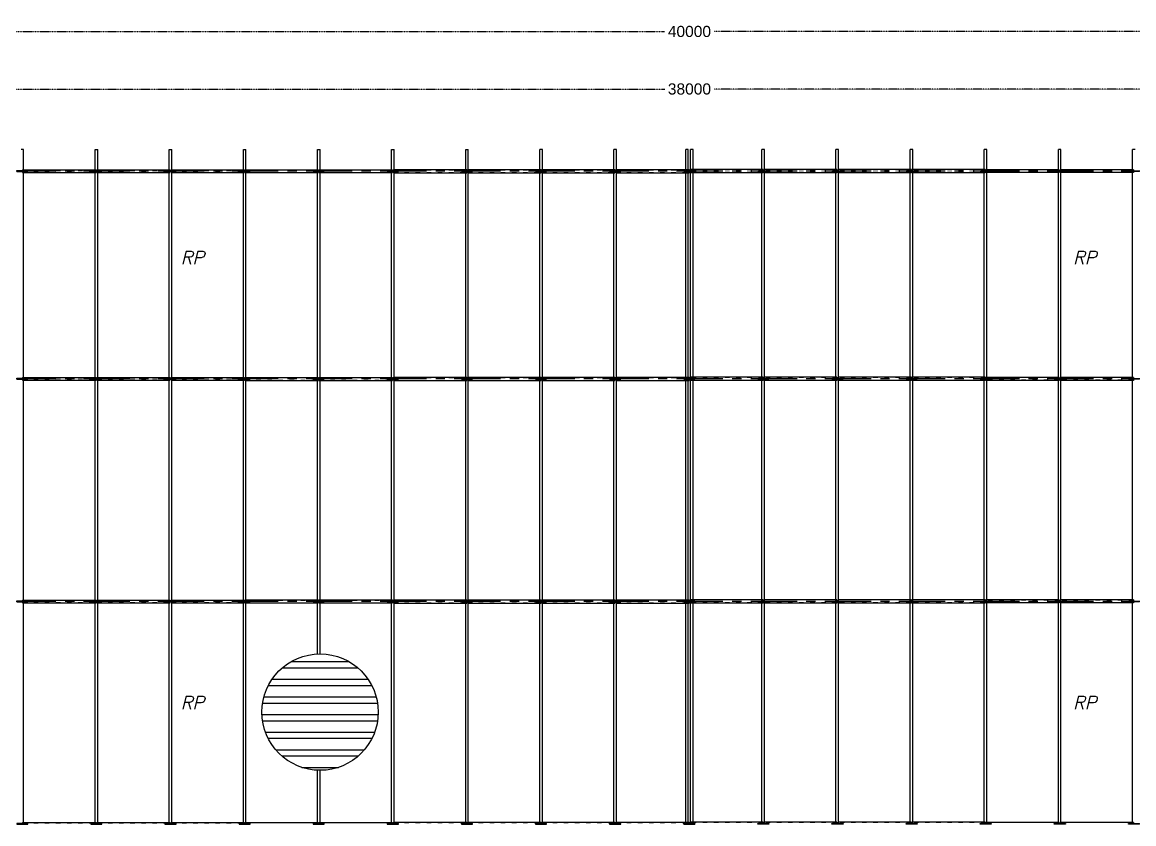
# Model space of a CAD drawing. Header units: inches. Extents: x -15 to 1885144, y -42615 to 866270.
# Drawn here: x 1662029 to 1692024, y 376420 to 398030 of the extents above; entities that cross this region are included whole.
import ezdxf

# ---------------------------------------------------------------- set-up
doc = ezdxf.new("R2010")
doc.units = ezdxf.units.IN
doc.header["$LTSCALE"] = 100
doc.header["$MEASUREMENT"] = 0
for name, pattern in [('CENTER', [2, 1.25, -0.25, 0.25, -0.25]), ('dash line', [30, 12, -18]), ('PHANTOM2', [1.25, 0.625, -0.125, 0.125, -0.125, 0.125, -0.125])]:
    doc.linetypes.add(name, pattern=pattern)
for name, color, linetype in [('axis', 8, 'PHANTOM2'), ('dimensions', 10, 'PHANTOM2'), ('layout', 7, 'Continuous'), ('purlins', 4, 'Continuous'), ('text', 3, 'Continuous')]:
    doc.layers.add(name, color=color, linetype=linetype)
doc.styles.get("Standard").update_dxf_attribs({"font": 'arial.ttf'})
doc.styles.add('TEXT-3', font='ITALICT.shx', dxfattribs={"height": 350})
doc.dimstyles.new('Dim_1', dxfattribs={"dimtxt": 300, "dimasz": 500, "dimexe": 0.0625, "dimexo": 0.0625, "dimgap": 100, "dimtad": 0, "dimtih": 1, "dimtoh": 1, "dimdec": 0, "dimzin": 0, "dimdsep": 46, "dimtxsty": 'Standard', "dimblk": 'OBLIQUE', "dimcen": 0.09, "dimclrd": 256, "dimclre": 256, "dimclrt": 256, "dimadec": 0, "dimazin": 0, "dimtm": 1e-09, "dimtfac": 1, "dimtdec": 0, "dimtofl": 0, "dimtmove": 0, "dimatfit": 3, "dimfxl": 1, "dimtfillclr": 256, "dimtolj": 1, "dimtzin": 0, "dimlwe": -1, "dimarcsym": 0})

# ---------------------------------------------------------------- blocks, each defined once
blk = doc.blocks.new('_Oblique')
at = {"color": 0, "linetype": 'ByBlock', "lineweight": -2}
blk.add_line((-0.5, -0.5), (0.5, 0.5), dxfattribs=at)
blk = doc.blocks.new('*D1083')
at = {"layer": 'Defpoints', "color": 0, "ltscale": 0.01, "transparency": 16777216}
for p in [(1660034, 397780), (1660034, 396206), (1700034, 396206)]:
    blk.add_point(p, dxfattribs=at)
at = {"layer": 'dimensions', "linetype": 'dash line', "ltscale": 0.01, "transparency": 16777216}
for p, q in [((1660034, 396206), (1660034, 397780)), ((1700034, 396206), (1700034, 397780))]:
    blk.add_line(p, q, dxfattribs=at)
at = {"layer": 'dimensions', "lineweight": -2, "ltscale": 0.01, "transparency": 16777216}
for p, q in [((1660034, 397780), (1679364, 397780)), ((1700034, 397780), (1680704, 397780))]:
    blk.add_line(p, q, dxfattribs=at)
at = {"layer": 'dimensions', "lineweight": -2, "ltscale": 0.01, "transparency": 16777216, "xscale": 500, "yscale": 500, "zscale": 500, "rotation": 180}
blk.add_blockref('_Oblique', (1660034, 397780), dxfattribs=at)
at = {"layer": 'dimensions', "lineweight": -2, "ltscale": 0.01, "transparency": 16777216, "xscale": 500, "yscale": 500, "zscale": 500}
blk.add_blockref('_Oblique', (1700034, 397780), dxfattribs=at)
at = {"layer": 'dimensions', "ltscale": 0.01, "transparency": 16777216, "insert": (1680034, 397780), "char_height": 300, "attachment_point": 5}
blk.add_mtext('\\A1;40000', dxfattribs=at)
blk = doc.blocks.new('*D1084')
at = {"layer": 'Defpoints', "color": 0, "ltscale": 0.01, "transparency": 16777216}
for p in [(1661034, 396229), (1661034, 396207), (1699034, 396207)]:
    blk.add_point(p, dxfattribs=at)
at = {"layer": 'dimensions', "linetype": 'dash line', "ltscale": 0.01, "transparency": 16777216}
for p, q in [((1661034, 396207), (1661034, 396230)), ((1699034, 396207), (1699034, 396230))]:
    blk.add_line(p, q, dxfattribs=at)
at = {"layer": 'dimensions', "lineweight": -2, "ltscale": 0.01, "transparency": 16777216}
for p, q in [((1661034, 396229), (1679370, 396229)), ((1699034, 396229), (1680698, 396229))]:
    blk.add_line(p, q, dxfattribs=at)
at = {"layer": 'dimensions', "lineweight": -2, "ltscale": 0.01, "transparency": 16777216, "xscale": 500, "yscale": 500, "zscale": 500, "rotation": 180}
blk.add_blockref('_Oblique', (1661034, 396229), dxfattribs=at)
at = {"layer": 'dimensions', "lineweight": -2, "ltscale": 0.01, "transparency": 16777216, "xscale": 500, "yscale": 500, "zscale": 500}
blk.add_blockref('_Oblique', (1699034, 396229), dxfattribs=at)
at = {"layer": 'dimensions', "ltscale": 0.01, "transparency": 16777216, "insert": (1680034, 396229), "char_height": 300, "attachment_point": 5}
blk.add_mtext('\\A1;38000', dxfattribs=at)
blk = doc.blocks.new('*U1143')
at = {"layer": 'layout', "ltscale": 0.01}
for p, q in [((150, 10), (-150, 10)), ((-150, 10), (-150, -10)), ((150, -10), (150, 10)), ((-150, -10), (150, -10))]:
    blk.add_line(p, q, dxfattribs=at)
blk = doc.blocks.new('*U1144')
at = {"layer": 'layout', "color": 0, "linetype": 'ByBlock', "lineweight": -2, "transparency": 16777216}
for p in [(0, 0), (2000, 0), (4000, 0), (6000, 0), (8000, 0), (10000, 0), (12000, 0), (14000, 0), (16000, 0), (18000, 0)]:
    blk.add_blockref('*U1143', p, dxfattribs=at)
blk = doc.blocks.new('*U1145')
at = {"layer": 'layout', "ltscale": 0.01}
for p, q in [((150, 10), (-150, 10)), ((-150, 10), (-150, -10)), ((150, -10), (150, 10)), ((-150, -10), (150, -10))]:
    blk.add_line(p, q, dxfattribs=at)
blk = doc.blocks.new('*U1146')
at = {"layer": 'layout', "color": 0, "linetype": 'ByBlock', "lineweight": -2, "transparency": 16777216}
for p in [(0, 0), (2000, 0), (4000, 0), (6000, 0), (8000, 0), (10000, 0), (12000, 0), (14000, 0), (16000, 0), (18000, 0)]:
    blk.add_blockref('*U1145', p, dxfattribs=at)
blk = doc.blocks.new('*U1147')
at = {"layer": 'layout', "ltscale": 0.01}
for p, q in [((150, 10), (-150, 10)), ((-150, 10), (-150, -10)), ((150, -10), (150, 10)), ((-150, -10), (150, -10))]:
    blk.add_line(p, q, dxfattribs=at)
blk = doc.blocks.new('*U1148')
at = {"layer": 'layout', "color": 0, "linetype": 'ByBlock', "lineweight": -2, "transparency": 16777216}
for p in [(0, 0), (2000, 0), (4000, 0), (6000, 0), (8000, 0), (10000, 0), (12000, 0), (14000, 0), (16000, 0), (18000, 0)]:
    blk.add_blockref('*U1147', p, dxfattribs=at)
blk = doc.blocks.new('*U1149')
at = {"layer": 'layout', "ltscale": 0.01}
for p, q in [((150, 10), (-150, 10)), ((-150, 10), (-150, -10)), ((150, -10), (150, 10)), ((-150, -10), (150, -10))]:
    blk.add_line(p, q, dxfattribs=at)
blk = doc.blocks.new('*U1150')
at = {"layer": 'layout', "color": 0, "linetype": 'ByBlock', "lineweight": -2, "transparency": 16777216}
for p in [(0, 0), (2000, 0), (4000, 0), (6000, 0), (8000, 0), (10000, 0), (12000, 0), (14000, 0), (16000, 0), (18000, 0)]:
    blk.add_blockref('*U1149', p, dxfattribs=at)
blk = doc.blocks.new('*U1151')
at = {"layer": 'layout', "ltscale": 0.01}
for p, q in [((150, 10), (-150, 10)), ((-150, 10), (-150, -10)), ((150, -10), (150, 10)), ((-150, -10), (150, -10))]:
    blk.add_line(p, q, dxfattribs=at)
blk = doc.blocks.new('*U1152')
at = {"layer": 'layout', "color": 0, "linetype": 'ByBlock', "lineweight": -2, "transparency": 16777216}
for p in [(0, 0), (2000, 0), (4000, 0), (6000, 0), (8000, 0), (10000, 0), (12000, 0), (14000, 0), (16000, 0), (18000, 0)]:
    blk.add_blockref('*U1151', p, dxfattribs=at)
blk = doc.blocks.new('*U1153')
at = {"layer": 'layout', "ltscale": 0.01}
for p, q in [((150, 10), (-150, 10)), ((-150, 10), (-150, -10)), ((150, -10), (150, 10)), ((-150, -10), (150, -10))]:
    blk.add_line(p, q, dxfattribs=at)
blk = doc.blocks.new('*U1154')
at = {"layer": 'layout', "color": 0, "linetype": 'ByBlock', "lineweight": -2, "transparency": 16777216}
for p in [(0, 0), (2000, 0), (4000, 0), (6000, 0), (8000, 0), (10000, 0), (12000, 0), (14000, 0), (16000, 0), (18000, 0)]:
    blk.add_blockref('*U1153', p, dxfattribs=at)
blk = doc.blocks.new('*U1155')
at = {"layer": 'layout', "ltscale": 0.01}
for p, q in [((150, 10), (-150, 10)), ((-150, 10), (-150, -10)), ((150, -10), (150, 10)), ((-150, -10), (150, -10))]:
    blk.add_line(p, q, dxfattribs=at)
blk = doc.blocks.new('*U1156')
at = {"layer": 'layout', "color": 0, "linetype": 'ByBlock', "lineweight": -2, "transparency": 16777216}
for p in [(0, 0), (2000, 0), (4000, 0), (6000, 0), (8000, 0), (10000, 0), (12000, 0), (14000, 0), (16000, 0), (18000, 0)]:
    blk.add_blockref('*U1155', p, dxfattribs=at)
blk = doc.blocks.new('*U1157')
at = {"layer": 'layout', "ltscale": 0.01}
for p, q in [((150, 10), (-150, 10)), ((-150, 10), (-150, -10)), ((150, -10), (150, 10)), ((-150, -10), (150, -10))]:
    blk.add_line(p, q, dxfattribs=at)
blk = doc.blocks.new('*U1158')
at = {"layer": 'layout', "color": 0, "linetype": 'ByBlock', "lineweight": -2, "transparency": 16777216}
for p in [(0, 0), (2000, 0), (4000, 0), (6000, 0), (8000, 0), (10000, 0), (12000, 0), (14000, 0), (16000, 0), (18000, 0)]:
    blk.add_blockref('*U1157', p, dxfattribs=at)
blk = doc.blocks.new('*U1182')
at = {"layer": 'text', "linetype": 'Continuous', "style": 'TEXT-3'}
for p in [(651, -175), (24728, -175)]:
    blk.add_text('RP', height=350, dxfattribs=at).set_placement(p)
blk = doc.blocks.new('*U1183')
at = {"layer": 'text', "color": 0, "linetype": 'ByBlock', "lineweight": -2, "transparency": 16777216}
for p in [(0, 60000), (0, 48000)]:
    blk.add_blockref('*U1182', p, dxfattribs=at)

msp = doc.modelspace()

# ---------------------------------------------------------------- hatches: boundary and pattern name
at = {"layer": 'layout', "ltscale": 0.01}
h = msp.add_hatch(dxfattribs=at)
h.set_pattern_fill('STEEL', color=256, scale=3802.420809, angle=135)
h.set_pattern_definition([(180, (1058231, 246756.6), (-4e-14, -475.3026), []), (180, (1058062.96, 246588.55), (-4e-14, -475.3026), [])])
h.paths.add_polyline_path([(1668498.282, 379429.695, 1), (1671636.407, 379429.695, 1)])

# ---------------------------------------------------------------- linework, layer by layer
at = {"layer": 'axis', "linetype": 'CENTER', "ltscale": 10}
for p, q in [((1734936.993, 394014.695), (1628025.176, 394014.695)), ((1734936.993, 388414.695), (1628025.176, 388414.695)), ((1734936.993, 382414.695), (1628025.176, 382414.695)), ((1734936.993, 382414.695), (1628025.176, 382414.695)), ((1734936.993, 382414.695), (1628025.176, 382414.695)), ((1734936.993, 382414.695), (1628025.176, 382414.695))]:
    msp.add_line(p, q, dxfattribs=at)
at = {"layer": 'layout'}
for p, q in [((1662039.378, 394049.695), (1664024.378, 394049.695)), ((1662039.378, 393979.695), (1664024.378, 393979.695)), ((1664044.378, 394049.695), (1666024.378, 394049.695)), ((1664044.378, 393979.695), (1666024.378, 393979.695)), ((1666044.378, 394049.695), (1668024.378, 394049.695)), ((1666044.378, 393979.695), (1668024.378, 393979.695)), ((1668044.378, 394054.695), (1670024.378, 394054.695)), ((1668044.378, 393974.695), (1670024.378, 393974.695)), ((1670044.378, 394054.695), (1672024.378, 394054.695)), ((1670044.378, 393974.695), (1672024.378, 393974.695)), ((1672044.378, 394059.695), (1674024.378, 394059.695)), ((1672044.378, 393969.695), (1674024.378, 393969.695)), ((1674044.378, 394059.695), (1676024.378, 394059.695)), ((1674044.378, 393969.695), (1676024.378, 393969.695)), ((1676044.378, 394059.695), (1678024.378, 394059.695)), ((1676044.378, 393969.695), (1678024.378, 393969.695)), ((1678044.378, 394059.695), (1680024.378, 394059.695)), ((1678044.378, 393969.695), (1680024.378, 393969.695)), ((1682014.378, 394059.695), (1680044.378, 394059.695)), ((1682014.378, 393969.695), (1680044.378, 393969.695)), ((1684014.378, 394059.695), (1682034.378, 394059.695)), ((1684014.378, 393969.695), (1682034.378, 393969.695)), ((1686014.378, 394059.695), (1684034.378, 394059.695)), ((1686014.378, 393969.695), (1684034.378, 393969.695)), ((1688014.378, 394059.695), (1686034.378, 394059.695)), ((1688014.378, 393969.695), (1686034.378, 393969.695)), ((1690014.378, 394054.695), (1688034.378, 394054.695)), ((1690014.378, 393974.695), (1688034.378, 393974.695)), ((1692014.378, 394054.695), (1690034.378, 394054.695)), ((1692014.378, 393974.695), (1690034.378, 393974.695)), ((1662039.378, 388449.695), (1664024.378, 388449.695)), ((1664044.378, 388449.695), (1666024.378, 388449.695)), ((1666044.378, 388449.695), (1668024.378, 388449.695)), ((1668044.378, 388454.695), (1670024.378, 388454.695)), ((1670044.378, 388454.695), (1672024.378, 388454.695)), ((1672044.378, 388459.695), (1674024.378, 388459.695)), ((1674044.378, 388459.695), (1676024.378, 388459.695)), ((1676044.378, 388459.695), (1678024.378, 388459.695)), ((1678044.378, 388459.695), (1680024.378, 388459.695)), ((1682014.378, 388459.695), (1680044.378, 388459.695)), ((1684014.378, 388459.695), (1682034.378, 388459.695)), ((1686014.378, 388459.695), (1684034.378, 388459.695)), ((1688014.378, 388459.695), (1686034.378, 388459.695)), ((1690014.378, 388454.695), (1688034.378, 388454.695)), ((1692014.378, 388454.695), (1690034.378, 388454.695)), ((1662039.378, 388379.695), (1664024.378, 388379.695)), ((1664044.378, 388379.695), (1666024.378, 388379.695)), ((1666044.378, 388379.695), (1668024.378, 388379.695)), ((1668044.378, 388374.695), (1670024.378, 388374.695)), ((1670044.378, 388374.695), (1672024.378, 388374.695)), ((1672044.378, 388369.695), (1674024.378, 388369.695)), ((1674044.378, 388369.695), (1676024.378, 388369.695)), ((1676044.378, 388369.695), (1678024.378, 388369.695)), ((1678044.378, 388369.695), (1680024.378, 388369.695)), ((1682014.378, 388369.695), (1680044.378, 388369.695)), ((1684014.378, 388369.695), (1682034.378, 388369.695)), ((1686014.378, 388369.695), (1684034.378, 388369.695)), ((1688014.378, 388369.695), (1686034.378, 388369.695)), ((1690014.378, 388374.695), (1688034.378, 388374.695)), ((1692014.378, 388374.695), (1690034.378, 388374.695)), ((1662039.378, 382449.695), (1664024.378, 382449.695)), ((1664044.378, 382449.695), (1666024.378, 382449.695)), ((1666044.378, 382449.695), (1668024.378, 382449.695)), ((1668044.378, 382454.695), (1670024.378, 382454.695)), ((1670044.378, 382454.695), (1672024.378, 382454.695)), ((1672044.378, 382459.695), (1674024.378, 382459.695)), ((1674044.378, 382459.695), (1676024.378, 382459.695)), ((1676044.378, 382459.695), (1678024.378, 382459.695)), ((1678044.378, 382459.695), (1680024.378, 382459.695)), ((1682014.378, 382459.695), (1680044.378, 382459.695)), ((1684014.378, 382459.695), (1682034.378, 382459.695)), ((1686014.378, 382459.695), (1684034.378, 382459.695)), ((1688014.378, 382459.695), (1686034.378, 382459.695)), ((1690014.378, 382454.695), (1688034.378, 382454.695)), ((1692014.378, 382454.695), (1690034.378, 382454.695)), ((1662039.378, 382379.695), (1664024.378, 382379.695)), ((1664044.378, 382379.695), (1666024.378, 382379.695)), ((1666044.378, 382379.695), (1668024.378, 382379.695)), ((1668044.378, 382374.695), (1670024.378, 382374.695)), ((1670044.378, 382374.695), (1672024.378, 382374.695)), ((1672044.378, 382369.695), (1674024.378, 382369.695)), ((1674044.378, 382369.695), (1676024.378, 382369.695)), ((1676044.378, 382369.695), (1678024.378, 382369.695)), ((1678044.378, 382369.695), (1680024.378, 382369.695)), ((1682014.378, 382369.695), (1680044.378, 382369.695)), ((1684014.378, 382369.695), (1682034.378, 382369.695)), ((1686014.378, 382369.695), (1684034.378, 382369.695)), ((1688014.378, 382369.695), (1686034.378, 382369.695)), ((1690014.378, 382374.695), (1688034.378, 382374.695)), ((1692014.378, 382374.695), (1690034.378, 382374.695)), ((1662039.378, 376449.695), (1664024.378, 376449.695)), ((1664044.378, 376449.695), (1666024.378, 376449.695)), ((1666044.378, 376449.695), (1668024.378, 376449.695)), ((1668044.378, 376454.695), (1670024.378, 376454.695)), ((1670044.378, 376454.695), (1672024.378, 376454.695)), ((1672044.378, 376459.695), (1674024.378, 376459.695)), ((1674044.378, 376459.695), (1676024.378, 376459.695)), ((1676044.378, 376459.695), (1678024.378, 376459.695)), ((1678044.378, 376459.695), (1680024.378, 376459.695)), ((1682014.378, 376459.695), (1680044.378, 376459.695)), ((1684014.378, 376459.695), (1682034.378, 376459.695)), ((1686014.378, 376459.695), (1684034.378, 376459.695)), ((1688014.378, 376459.695), (1686034.378, 376459.695)), ((1690014.378, 376454.695), (1688034.378, 376454.695)), ((1692014.378, 376454.695), (1690034.378, 376454.695))]:
    msp.add_line(p, q, dxfattribs=at)
at = {"layer": 'layout', "ltscale": 0.01}
for p, q in [((1662039.378, 394049.695), (1662039.378, 394024.695)), ((1662039.378, 394004.695), (1662039.378, 393979.695)), ((1664024.378, 394049.695), (1664024.378, 394024.695)), ((1664024.378, 394004.695), (1664024.378, 393979.695)), ((1664044.378, 394049.695), (1664044.378, 394024.695)), ((1664044.378, 394004.695), (1664044.378, 393979.695)), ((1668024.378, 394049.695), (1668024.378, 394024.695)), ((1668024.378, 394004.695), (1668024.378, 393979.695)), ((1668044.378, 394054.695), (1668044.378, 394024.695)), ((1668044.378, 394004.695), (1668044.378, 393974.695)), ((1670024.378, 394054.695), (1670024.378, 394024.695)), ((1670024.378, 394004.695), (1670024.378, 393974.695)), ((1670044.378, 394054.695), (1670044.378, 394024.695)), ((1670044.378, 394004.695), (1670044.378, 393974.695)), ((1672024.378, 394054.695), (1672024.378, 394024.695)), ((1672024.378, 394004.695), (1672024.378, 393974.695)), ((1672044.378, 394059.695), (1672044.378, 394024.695)), ((1672044.378, 394004.695), (1672044.378, 393969.695)), ((1674024.378, 394059.695), (1674024.378, 394024.695)), ((1674024.378, 394004.695), (1674024.378, 393969.695)), ((1674044.378, 394059.695), (1674044.378, 394024.695)), ((1674044.378, 394004.695), (1674044.378, 393969.695)), ((1676024.378, 394059.695), (1676024.378, 394024.695)), ((1676024.378, 394004.695), (1676024.378, 393969.695)), ((1676044.378, 394059.695), (1676044.378, 394024.695)), ((1676044.378, 394004.695), (1676044.378, 393969.695)), ((1678024.378, 394059.695), (1678024.378, 394024.695)), ((1678024.378, 394004.695), (1678024.378, 393969.695)), ((1678044.378, 394059.695), (1678044.378, 394024.695)), ((1678044.378, 394004.695), (1678044.378, 393969.695)), ((1680024.378, 394059.695), (1680024.378, 394024.695)), ((1680024.378, 394004.695), (1680024.378, 393969.695)), ((1680044.378, 394059.695), (1680044.378, 394024.695)), ((1680044.378, 394004.695), (1680044.378, 393969.695)), ((1682014.378, 394059.695), (1682014.378, 394024.695)), ((1682014.378, 394004.695), (1682014.378, 393969.695)), ((1682034.378, 394059.695), (1682034.378, 394024.695)), ((1682034.378, 394004.695), (1682034.378, 393969.695)), ((1684014.378, 394059.695), (1684014.378, 394024.695)), ((1684014.378, 394004.695), (1684014.378, 393969.695)), ((1684034.378, 394059.695), (1684034.378, 394024.695)), ((1684034.378, 394004.695), (1684034.378, 393969.695)), ((1686014.378, 394059.695), (1686014.378, 394024.695)), ((1686014.378, 394004.695), (1686014.378, 393969.695)), ((1686034.378, 394059.695), (1686034.378, 394024.695)), ((1686034.378, 394004.695), (1686034.378, 393969.695)), ((1688014.378, 394059.695), (1688014.378, 394024.695)), ((1688014.378, 394004.695), (1688014.378, 393969.695)), ((1688034.378, 394054.695), (1688034.378, 394024.695)), ((1688034.378, 394004.695), (1688034.378, 393974.695)), ((1690014.378, 394054.695), (1690014.378, 394024.695)), ((1690014.378, 394004.695), (1690014.378, 393974.695)), ((1690034.378, 394054.695), (1690034.378, 394024.695)), ((1690034.378, 394004.695), (1690034.378, 393974.695)), ((1692014.378, 394054.695), (1692014.378, 394024.695)), ((1692014.378, 394004.695), (1692014.378, 393974.695)), ((1662039.378, 388449.695), (1662039.378, 388424.695)), ((1664024.378, 388449.695), (1664024.378, 388424.695)), ((1664044.378, 388449.695), (1664044.378, 388424.695)), ((1668024.378, 388449.695), (1668024.378, 388424.695)), ((1668044.378, 388454.695), (1668044.378, 388424.695)), ((1670024.378, 388454.695), (1670024.378, 388424.695)), ((1670044.378, 388454.695), (1670044.378, 388424.695)), ((1672024.378, 388454.695), (1672024.378, 388424.695)), ((1672044.378, 388459.695), (1672044.378, 388424.695)), ((1674024.378, 388459.695), (1674024.378, 388424.695)), ((1674044.378, 388459.695), (1674044.378, 388424.695)), ((1676024.378, 388459.695), (1676024.378, 388424.695)), ((1676044.378, 388459.695), (1676044.378, 388424.695)), ((1678024.378, 388459.695), (1678024.378, 388424.695)), ((1678044.378, 388459.695), (1678044.378, 388424.695)), ((1680024.378, 388459.695), (1680024.378, 388424.695)), ((1680044.378, 388459.695), (1680044.378, 388424.695)), ((1682014.378, 388459.695), (1682014.378, 388424.695)), ((1682034.378, 388459.695), (1682034.378, 388424.695)), ((1684014.378, 388459.695), (1684014.378, 388424.695)), ((1684034.378, 388459.695), (1684034.378, 388424.695)), ((1686014.378, 388459.695), (1686014.378, 388424.695)), ((1686034.378, 388459.695), (1686034.378, 388424.695)), ((1688014.378, 388459.695), (1688014.378, 388424.695)), ((1688034.378, 388454.695), (1688034.378, 388424.695)), ((1690014.378, 388454.695), (1690014.378, 388424.695)), ((1690034.378, 388454.695), (1690034.378, 388424.695)), ((1692014.378, 388454.695), (1692014.378, 388424.695)), ((1662039.378, 388404.695), (1662039.378, 388379.695)), ((1664024.378, 388404.695), (1664024.378, 388379.695)), ((1664044.378, 388404.695), (1664044.378, 388379.695)), ((1668024.378, 388404.695), (1668024.378, 388379.695)), ((1668044.378, 388404.695), (1668044.378, 388374.695)), ((1670024.378, 388404.695), (1670024.378, 388374.695)), ((1670044.378, 388404.695), (1670044.378, 388374.695)), ((1672024.378, 388404.695), (1672024.378, 388374.695)), ((1672044.378, 388404.695), (1672044.378, 388369.695)), ((1674024.378, 388404.695), (1674024.378, 388369.695)), ((1674044.378, 388404.695), (1674044.378, 388369.695)), ((1676024.378, 388404.695), (1676024.378, 388369.695)), ((1676044.378, 388404.695), (1676044.378, 388369.695)), ((1678024.378, 388404.695), (1678024.378, 388369.695)), ((1678044.378, 388404.695), (1678044.378, 388369.695)), ((1680024.378, 388404.695), (1680024.378, 388369.695)), ((1680044.378, 388404.695), (1680044.378, 388369.695)), ((1682014.378, 388404.695), (1682014.378, 388369.695)), ((1682034.378, 388404.695), (1682034.378, 388369.695)), ((1684014.378, 388404.695), (1684014.378, 388369.695)), ((1684034.378, 388404.695), (1684034.378, 388369.695)), ((1686014.378, 388404.695), (1686014.378, 388369.695)), ((1686034.378, 388404.695), (1686034.378, 388369.695)), ((1688014.378, 388404.695), (1688014.378, 388369.695)), ((1688034.378, 388404.695), (1688034.378, 388374.695)), ((1690014.378, 388404.695), (1690014.378, 388374.695)), ((1690034.378, 388404.695), (1690034.378, 388374.695)), ((1692014.378, 388404.695), (1692014.378, 388374.695)), ((1662039.378, 382449.695), (1662039.378, 382424.695)), ((1664024.378, 382449.695), (1664024.378, 382424.695)), ((1664044.378, 382449.695), (1664044.378, 382424.695)), ((1668024.378, 382449.695), (1668024.378, 382424.695)), ((1668044.378, 382454.695), (1668044.378, 382424.695)), ((1670024.378, 382454.695), (1670024.378, 382424.695)), ((1670044.378, 382454.695), (1670044.378, 382424.695)), ((1672024.378, 382454.695), (1672024.378, 382424.695)), ((1672044.378, 382459.695), (1672044.378, 382424.695)), ((1674024.378, 382459.695), (1674024.378, 382424.695)), ((1674044.378, 382459.695), (1674044.378, 382424.695)), ((1676024.378, 382459.695), (1676024.378, 382424.695)), ((1676044.378, 382459.695), (1676044.378, 382424.695)), ((1678024.378, 382459.695), (1678024.378, 382424.695)), ((1678044.378, 382459.695), (1678044.378, 382424.695)), ((1680024.378, 382459.695), (1680024.378, 382424.695)), ((1680044.378, 382459.695), (1680044.378, 382424.695)), ((1682014.378, 382459.695), (1682014.378, 382424.695)), ((1682034.378, 382459.695), (1682034.378, 382424.695)), ((1684014.378, 382459.695), (1684014.378, 382424.695)), ((1684034.378, 382459.695), (1684034.378, 382424.695)), ((1686014.378, 382459.695), (1686014.378, 382424.695)), ((1686034.378, 382459.695), (1686034.378, 382424.695)), ((1688014.378, 382459.695), (1688014.378, 382424.695)), ((1688034.378, 382454.695), (1688034.378, 382424.695)), ((1690014.378, 382454.695), (1690014.378, 382424.695)), ((1690034.378, 382454.695), (1690034.378, 382424.695)), ((1692014.378, 382454.695), (1692014.378, 382424.695)), ((1662039.378, 382404.695), (1662039.378, 382379.695)), ((1664024.378, 382404.695), (1664024.378, 382379.695)), ((1664044.378, 382404.695), (1664044.378, 382379.695)), ((1668024.378, 382404.695), (1668024.378, 382379.695)), ((1668044.378, 382404.695), (1668044.378, 382374.695)), ((1670024.378, 382404.695), (1670024.378, 382374.695)), ((1670044.378, 382404.695), (1670044.378, 382374.695)), ((1672024.378, 382404.695), (1672024.378, 382374.695)), ((1672044.378, 382404.695), (1672044.378, 382369.695)), ((1674024.378, 382404.695), (1674024.378, 382369.695)), ((1674044.378, 382404.695), (1674044.378, 382369.695)), ((1676024.378, 382404.695), (1676024.378, 382369.695)), ((1676044.378, 382404.695), (1676044.378, 382369.695)), ((1678024.378, 382404.695), (1678024.378, 382369.695)), ((1678044.378, 382404.695), (1678044.378, 382369.695)), ((1680024.378, 382404.695), (1680024.378, 382369.695)), ((1680044.378, 382404.695), (1680044.378, 382369.695)), ((1682014.378, 382404.695), (1682014.378, 382369.695)), ((1682034.378, 382404.695), (1682034.378, 382369.695)), ((1684014.378, 382404.695), (1684014.378, 382369.695)), ((1684034.378, 382404.695), (1684034.378, 382369.695)), ((1686014.378, 382404.695), (1686014.378, 382369.695)), ((1686034.378, 382404.695), (1686034.378, 382369.695)), ((1688014.378, 382404.695), (1688014.378, 382369.695)), ((1688034.378, 382404.695), (1688034.378, 382374.695)), ((1690014.378, 382404.695), (1690014.378, 382374.695)), ((1690034.378, 382404.695), (1690034.378, 382374.695)), ((1692014.378, 382404.695), (1692014.378, 382374.695)), ((1662039.378, 376449.695), (1662039.378, 376424.695)), ((1664024.378, 376449.695), (1664024.378, 376424.695)), ((1664044.378, 376449.695), (1664044.378, 376424.695)), ((1668024.378, 376449.695), (1668024.378, 376424.695)), ((1668044.378, 376454.695), (1668044.378, 376424.695)), ((1670024.378, 376454.695), (1670024.378, 376424.695)), ((1670044.378, 376454.695), (1670044.378, 376424.695)), ((1672024.378, 376454.695), (1672024.378, 376424.695)), ((1672044.378, 376459.695), (1672044.378, 376424.695)), ((1674024.378, 376459.695), (1674024.378, 376424.695)), ((1674044.378, 376459.695), (1674044.378, 376424.695)), ((1676024.378, 376459.695), (1676024.378, 376424.695)), ((1676044.378, 376459.695), (1676044.378, 376424.695)), ((1678024.378, 376459.695), (1678024.378, 376424.695)), ((1678044.378, 376459.695), (1678044.378, 376424.695)), ((1680024.378, 376459.695), (1680024.378, 376424.695)), ((1680044.378, 376459.695), (1680044.378, 376424.695)), ((1682014.378, 376459.695), (1682014.378, 376424.695)), ((1682034.378, 376459.695), (1682034.378, 376424.695)), ((1684014.378, 376459.695), (1684014.378, 376424.695)), ((1684034.378, 376459.695), (1684034.378, 376424.695)), ((1686014.378, 376459.695), (1686014.378, 376424.695)), ((1686034.378, 376459.695), (1686034.378, 376424.695)), ((1688014.378, 376459.695), (1688014.378, 376424.695)), ((1688034.378, 376454.695), (1688034.378, 376424.695)), ((1690014.378, 376454.695), (1690014.378, 376424.695)), ((1690034.378, 376454.695), (1690034.378, 376424.695)), ((1692014.378, 376454.695), (1692014.378, 376424.695))]:
    msp.add_line(p, q, dxfattribs=at)
at = {"layer": 'layout', "linetype": 'dash line', "ltscale": 0.1}
for p, q in [((1662039.378, 394044.695), (1664024.378, 394044.695)), ((1662039.378, 393984.695), (1664024.378, 393984.695)), ((1664044.378, 394044.695), (1666024.378, 394044.695)), ((1664044.378, 393984.695), (1666024.378, 393984.695)), ((1666044.378, 394044.695), (1668024.378, 394044.695)), ((1666044.378, 393984.695), (1668024.378, 393984.695)), ((1668044.378, 394049.695), (1670024.378, 394049.695)), ((1668044.378, 393979.695), (1670024.378, 393979.695)), ((1670044.378, 394049.695), (1672024.378, 394049.695)), ((1670044.378, 393979.695), (1672024.378, 393979.695)), ((1672044.378, 394054.695), (1674024.378, 394054.695)), ((1672044.378, 393974.695), (1674024.378, 393974.695)), ((1674044.378, 394054.695), (1676024.378, 394054.695)), ((1674044.378, 393974.695), (1676024.378, 393974.695)), ((1676044.378, 394054.695), (1678024.378, 394054.695)), ((1676044.378, 393974.695), (1678024.378, 393974.695)), ((1678044.378, 394054.695), (1680024.378, 394054.695)), ((1678044.378, 393974.695), (1680024.378, 393974.695)), ((1682014.378, 394054.695), (1680044.378, 394054.695)), ((1682014.378, 393974.695), (1680044.378, 393974.695)), ((1684014.378, 394054.695), (1682034.378, 394054.695)), ((1684014.378, 393974.695), (1682034.378, 393974.695)), ((1686014.378, 394054.695), (1684034.378, 394054.695)), ((1686014.378, 393974.695), (1684034.378, 393974.695)), ((1688014.378, 394054.695), (1686034.378, 394054.695)), ((1688014.378, 393974.695), (1686034.378, 393974.695)), ((1690014.378, 394049.695), (1688034.378, 394049.695)), ((1690014.378, 393979.695), (1688034.378, 393979.695)), ((1692014.378, 394049.695), (1690034.378, 394049.695)), ((1692014.378, 393979.695), (1690034.378, 393979.695)), ((1662039.378, 388444.695), (1664024.378, 388444.695)), ((1664044.378, 388444.695), (1666024.378, 388444.695)), ((1666044.378, 388444.695), (1668024.378, 388444.695)), ((1668044.378, 388449.695), (1670024.378, 388449.695)), ((1670044.378, 388449.695), (1672024.378, 388449.695)), ((1672044.378, 388454.695), (1674024.378, 388454.695)), ((1674044.378, 388454.695), (1676024.378, 388454.695)), ((1676044.378, 388454.695), (1678024.378, 388454.695)), ((1678044.378, 388454.695), (1680024.378, 388454.695)), ((1682014.378, 388454.695), (1680044.378, 388454.695)), ((1684014.378, 388454.695), (1682034.378, 388454.695)), ((1686014.378, 388454.695), (1684034.378, 388454.695)), ((1688014.378, 388454.695), (1686034.378, 388454.695)), ((1690014.378, 388449.695), (1688034.378, 388449.695)), ((1692014.378, 388449.695), (1690034.378, 388449.695)), ((1662039.378, 388384.695), (1664024.378, 388384.695)), ((1664044.378, 388384.695), (1666024.378, 388384.695)), ((1666044.378, 388384.695), (1668024.378, 388384.695)), ((1668044.378, 388379.695), (1670024.378, 388379.695)), ((1670044.378, 388379.695), (1672024.378, 388379.695)), ((1672044.378, 388374.695), (1674024.378, 388374.695)), ((1674044.378, 388374.695), (1676024.378, 388374.695)), ((1676044.378, 388374.695), (1678024.378, 388374.695)), ((1678044.378, 388374.695), (1680024.378, 388374.695)), ((1682014.378, 388374.695), (1680044.378, 388374.695)), ((1684014.378, 388374.695), (1682034.378, 388374.695)), ((1686014.378, 388374.695), (1684034.378, 388374.695)), ((1688014.378, 388374.695), (1686034.378, 388374.695)), ((1690014.378, 388379.695), (1688034.378, 388379.695)), ((1692014.378, 388379.695), (1690034.378, 388379.695)), ((1662039.378, 382444.695), (1664024.378, 382444.695)), ((1664044.378, 382444.695), (1666024.378, 382444.695)), ((1666044.378, 382444.695), (1668024.378, 382444.695)), ((1668044.378, 382449.695), (1670024.378, 382449.695)), ((1670044.378, 382449.695), (1672024.378, 382449.695)), ((1672044.378, 382454.695), (1674024.378, 382454.695)), ((1674044.378, 382454.695), (1676024.378, 382454.695)), ((1676044.378, 382454.695), (1678024.378, 382454.695)), ((1678044.378, 382454.695), (1680024.378, 382454.695)), ((1682014.378, 382454.695), (1680044.378, 382454.695)), ((1684014.378, 382454.695), (1682034.378, 382454.695)), ((1686014.378, 382454.695), (1684034.378, 382454.695)), ((1688014.378, 382454.695), (1686034.378, 382454.695)), ((1690014.378, 382449.695), (1688034.378, 382449.695)), ((1692014.378, 382449.695), (1690034.378, 382449.695)), ((1662039.378, 382384.695), (1664024.378, 382384.695)), ((1664044.378, 382384.695), (1666024.378, 382384.695)), ((1666044.378, 382384.695), (1668024.378, 382384.695)), ((1668044.378, 382379.695), (1670024.378, 382379.695)), ((1670044.378, 382379.695), (1672024.378, 382379.695)), ((1672044.378, 382374.695), (1674024.378, 382374.695)), ((1674044.378, 382374.695), (1676024.378, 382374.695)), ((1676044.378, 382374.695), (1678024.378, 382374.695)), ((1678044.378, 382374.695), (1680024.378, 382374.695)), ((1682014.378, 382374.695), (1680044.378, 382374.695)), ((1684014.378, 382374.695), (1682034.378, 382374.695)), ((1686014.378, 382374.695), (1684034.378, 382374.695)), ((1688014.378, 382374.695), (1686034.378, 382374.695)), ((1690014.378, 382379.695), (1688034.378, 382379.695)), ((1692014.378, 382379.695), (1690034.378, 382379.695)), ((1662039.378, 376444.695), (1664024.378, 376444.695)), ((1664044.378, 376444.695), (1666024.378, 376444.695)), ((1666044.378, 376444.695), (1668024.378, 376444.695)), ((1668044.378, 376449.695), (1670024.378, 376449.695)), ((1670044.378, 376449.695), (1672024.378, 376449.695)), ((1672044.378, 376454.695), (1674024.378, 376454.695)), ((1674044.378, 376454.695), (1676024.378, 376454.695)), ((1676044.378, 376454.695), (1678024.378, 376454.695)), ((1678044.378, 376454.695), (1680024.378, 376454.695)), ((1682014.378, 376454.695), (1680044.378, 376454.695)), ((1684014.378, 376454.695), (1682034.378, 376454.695)), ((1686014.378, 376454.695), (1684034.378, 376454.695)), ((1688014.378, 376454.695), (1686034.378, 376454.695)), ((1690014.378, 376449.695), (1688034.378, 376449.695)), ((1692014.378, 376449.695), (1690034.378, 376449.695))]:
    msp.add_line(p, q, dxfattribs=at)
at = {"layer": 'layout', "linetype": 'dash line', "ltscale": 0.01}
for p, q in [((1666024.378, 394049.695), (1666024.378, 394024.695)), ((1666024.378, 394004.695), (1666024.378, 393979.695)), ((1666044.378, 394049.695), (1666044.378, 394024.695)), ((1666044.378, 394004.695), (1666044.378, 393979.695)), ((1666024.378, 388449.695), (1666024.378, 388424.695)), ((1666044.378, 388449.695), (1666044.378, 388424.695)), ((1666024.378, 388404.695), (1666024.378, 388379.695)), ((1666044.378, 388404.695), (1666044.378, 388379.695)), ((1666024.378, 382449.695), (1666024.378, 382424.695)), ((1666044.378, 382449.695), (1666044.378, 382424.695)), ((1666024.378, 382404.695), (1666024.378, 382379.695)), ((1666044.378, 382404.695), (1666044.378, 382379.695)), ((1666024.378, 376449.695), (1666024.378, 376424.695)), ((1666044.378, 376449.695), (1666044.378, 376424.695))]:
    msp.add_line(p, q, dxfattribs=at)
at = {"layer": 'layout', "ltscale": 0.01}
msp.add_circle((1670067.345, 379429.695), 1569.062, dxfattribs=at)
at = {"layer": 'purlins', "ltscale": 0.01}
for p, q in [((1662067.345, 394594.695), (1661997.468, 394594.695)), ((1662067.345, 388449.695), (1662067.345, 394594.695)), ((1663997.468, 388449.695), (1663997.468, 394594.695)), ((1663997.468, 394594.695), (1664067.345, 394594.695)), ((1664067.345, 388449.695), (1664067.345, 394594.695)), ((1665997.468, 388449.695), (1665997.468, 394594.695)), ((1665997.468, 394594.695), (1666067.345, 394594.695)), ((1666067.345, 388449.695), (1666067.345, 394594.695)), ((1667997.468, 388449.695), (1667997.468, 394594.695)), ((1667997.468, 394594.695), (1668067.345, 394594.695)), ((1668067.345, 388454.695), (1668067.345, 394594.695)), ((1669997.468, 388454.695), (1669997.468, 394594.695)), ((1669997.468, 394594.695), (1670067.345, 394594.695)), ((1670067.345, 388454.695), (1670067.345, 394594.695)), ((1671997.468, 388454.695), (1671997.468, 394594.695)), ((1671997.468, 394594.695), (1672067.345, 394594.695)), ((1672067.345, 388454.695), (1672067.345, 394594.695)), ((1673997.468, 388454.695), (1673997.468, 394594.695)), ((1673997.468, 394594.695), (1674067.345, 394594.695)), ((1674067.345, 388454.695), (1674067.345, 394594.695)), ((1675997.468, 388454.695), (1675997.468, 394594.695)), ((1676067.345, 394594.695), (1675997.468, 394594.695)), ((1676067.345, 388454.695), (1676067.345, 394594.695)), ((1677997.468, 388454.695), (1677997.468, 394594.695)), ((1678067.345, 394594.695), (1677997.468, 394594.695)), ((1678067.345, 388454.695), (1678067.345, 394594.695)), ((1679933.529, 388454.695), (1679933.529, 394594.695)), ((1680003.433, 394594.695), (1679933.529, 394594.695)), ((1680003.433, 388454.695), (1680003.433, 394594.695)), ((1680065.324, 388454.695), (1680065.324, 394594.695)), ((1680135.227, 394594.695), (1680065.324, 394594.695)), ((1680135.227, 388454.695), (1680135.227, 394594.695)), ((1681988.912, 388454.695), (1681988.912, 394594.695)), ((1682058.789, 394594.695), (1681988.912, 394594.695)), ((1682058.789, 388454.695), (1682058.789, 394594.695)), ((1683988.912, 388454.695), (1683988.912, 394594.695)), ((1684058.789, 394594.695), (1683988.912, 394594.695)), ((1684058.789, 388454.695), (1684058.789, 394594.695)), ((1685988.912, 388454.695), (1685988.912, 394594.695)), ((1686058.789, 394594.695), (1685988.912, 394594.695)), ((1686058.789, 388454.695), (1686058.789, 394594.695)), ((1687988.912, 388454.695), (1687988.912, 394594.695)), ((1688058.789, 394594.695), (1687988.912, 394594.695)), ((1688058.789, 388454.695), (1688058.789, 394594.695)), ((1689988.912, 388454.695), (1689988.912, 394594.695)), ((1690058.789, 394594.695), (1689988.912, 394594.695)), ((1690058.789, 388454.695), (1690058.789, 394594.695)), ((1691988.912, 388454.695), (1691988.912, 394594.695)), ((1692058.789, 394594.695), (1691988.912, 394594.695)), ((1662067.345, 388424.695), (1662067.345, 388449.695)), ((1663997.468, 388424.695), (1663997.468, 388449.695)), ((1664067.345, 388424.695), (1664067.345, 388449.695)), ((1665997.468, 388424.695), (1665997.468, 388459.695)), ((1666067.345, 388424.695), (1666067.345, 388459.695)), ((1667997.468, 388424.695), (1667997.468, 388459.695)), ((1668067.345, 388424.695), (1668067.345, 388459.695)), ((1669997.468, 388424.695), (1669997.468, 388459.695)), ((1670067.345, 388424.695), (1670067.345, 388459.695)), ((1671997.468, 388424.695), (1671997.468, 388459.695)), ((1672067.345, 388424.695), (1672067.345, 388459.695)), ((1673997.468, 388424.695), (1673997.468, 388459.695)), ((1674067.345, 388424.695), (1674067.345, 388459.695)), ((1675997.468, 388424.695), (1675997.468, 388459.695)), ((1676067.345, 388424.695), (1676067.345, 388459.695)), ((1677997.468, 388424.695), (1677997.468, 388459.695)), ((1678067.345, 388424.695), (1678067.345, 388459.695)), ((1679933.529, 388424.695), (1679933.529, 388459.695)), ((1680003.433, 388424.695), (1680003.433, 388459.695)), ((1680065.324, 388424.695), (1680065.324, 388459.695)), ((1680135.227, 388424.695), (1680135.227, 388459.695)), ((1681988.912, 388424.695), (1681988.912, 388459.695)), ((1682058.789, 388424.695), (1682058.789, 388459.695)), ((1683988.912, 388424.695), (1683988.912, 388459.695)), ((1684058.789, 388424.695), (1684058.789, 388459.695)), ((1685988.912, 388424.695), (1685988.912, 388459.695)), ((1686058.789, 388424.695), (1686058.789, 388459.695)), ((1687988.912, 388424.695), (1687988.912, 388459.695)), ((1688058.789, 388424.695), (1688058.789, 388459.695)), ((1689988.912, 388424.695), (1689988.912, 388459.695)), ((1690058.789, 388424.695), (1690058.789, 388459.695)), ((1691988.912, 388424.695), (1691988.912, 388459.695)), ((1662067.345, 382449.695), (1662067.345, 388404.695)), ((1663997.468, 382449.695), (1663997.468, 388404.695)), ((1664067.345, 382449.695), (1664067.345, 388404.695)), ((1665997.468, 382449.695), (1665997.468, 388404.695)), ((1666067.345, 382449.695), (1666067.345, 388404.695)), ((1667997.468, 382449.695), (1667997.468, 388404.695)), ((1668067.345, 382454.695), (1668067.345, 388404.695)), ((1669997.468, 382454.695), (1669997.468, 388404.695)), ((1670067.345, 388404.695), (1669997.468, 388404.695)), ((1670067.345, 382454.695), (1670067.345, 388404.695)), ((1671997.468, 382454.695), (1671997.468, 388404.695)), ((1672067.345, 382454.695), (1672067.345, 388404.695)), ((1673997.468, 382454.695), (1673997.468, 388404.695)), ((1674067.345, 382454.695), (1674067.345, 388404.695)), ((1675997.468, 382454.695), (1675997.468, 388404.695)), ((1676067.345, 382454.695), (1676067.345, 388404.695)), ((1677997.468, 382454.695), (1677997.468, 388404.695)), ((1678067.345, 382454.695), (1678067.345, 388404.695)), ((1679933.529, 382454.695), (1679933.529, 388404.695)), ((1680003.433, 382454.695), (1680003.433, 388404.695)), ((1680065.324, 382454.695), (1680065.324, 388404.695)), ((1680135.227, 382454.695), (1680135.227, 388404.695)), ((1681988.912, 382454.695), (1681988.912, 388404.695)), ((1682058.789, 382454.695), (1682058.789, 388404.695)), ((1683988.912, 382454.695), (1683988.912, 388404.695)), ((1684058.789, 382454.695), (1684058.789, 388404.695)), ((1685988.912, 382454.695), (1685988.912, 388404.695)), ((1686058.789, 382454.695), (1686058.789, 388404.695)), ((1687988.912, 382454.695), (1687988.912, 388404.695)), ((1688058.789, 382454.695), (1688058.789, 388404.695)), ((1689988.912, 382454.695), (1689988.912, 388404.695)), ((1690058.789, 382454.695), (1690058.789, 388404.695)), ((1691988.912, 382454.695), (1691988.912, 388404.695)), ((1662067.345, 382424.695), (1662067.345, 382449.695)), ((1663997.468, 382424.695), (1663997.468, 382449.695)), ((1664067.345, 382424.695), (1664067.345, 382449.695)), ((1665997.468, 382424.695), (1665997.468, 382459.695)), ((1666067.345, 382424.695), (1666067.345, 382459.695)), ((1667997.468, 382424.695), (1667997.468, 382459.695)), ((1668067.345, 382424.695), (1668067.345, 382459.695)), ((1669997.468, 382424.695), (1669997.468, 382459.695)), ((1670067.345, 382424.695), (1670067.345, 382459.695)), ((1671997.468, 382424.695), (1671997.468, 382459.695)), ((1672067.345, 382424.695), (1672067.345, 382459.695)), ((1673997.468, 382424.695), (1673997.468, 382459.695)), ((1674067.345, 382424.695), (1674067.345, 382459.695)), ((1675997.468, 382424.695), (1675997.468, 382459.695)), ((1676067.345, 382424.695), (1676067.345, 382459.695)), ((1677997.468, 382424.695), (1677997.468, 382459.695)), ((1678067.345, 382424.695), (1678067.345, 382459.695)), ((1679933.529, 382424.695), (1679933.529, 382459.695)), ((1680003.433, 382424.695), (1680003.433, 382459.695)), ((1680065.324, 382424.695), (1680065.324, 382459.695)), ((1680135.227, 382424.695), (1680135.227, 382459.695)), ((1681988.912, 382424.695), (1681988.912, 382459.695)), ((1682058.789, 382424.695), (1682058.789, 382459.695)), ((1683988.912, 382424.695), (1683988.912, 382459.695)), ((1684058.789, 382424.695), (1684058.789, 382459.695)), ((1685988.912, 382424.695), (1685988.912, 382459.695)), ((1686058.789, 382424.695), (1686058.789, 382459.695)), ((1687988.912, 382424.695), (1687988.912, 382459.695)), ((1688058.789, 382424.695), (1688058.789, 382459.695)), ((1689988.912, 382424.695), (1689988.912, 382459.695)), ((1690058.789, 382424.695), (1690058.789, 382459.695)), ((1691988.912, 382424.695), (1691988.912, 382459.695)), ((1662067.345, 376449.695), (1662067.345, 382404.695)), ((1663997.468, 376449.695), (1663997.468, 382404.695)), ((1664067.345, 376449.695), (1664067.345, 382404.695)), ((1665997.468, 376449.695), (1665997.468, 382404.695)), ((1666067.345, 376449.695), (1666067.345, 382404.695)), ((1667997.468, 376449.695), (1667997.468, 382404.695)), ((1668067.345, 376454.695), (1668067.345, 382404.695)), ((1670067.345, 382404.695), (1669997.468, 382404.695)), ((1669997.468, 380997.201), (1669997.468, 382404.695)), ((1670067.345, 380998.758), (1670067.345, 382404.695)), ((1671997.468, 376454.695), (1671997.468, 382404.695)), ((1672067.345, 376454.695), (1672067.345, 382404.695)), ((1673997.468, 376454.695), (1673997.468, 382404.695)), ((1674067.345, 376454.695), (1674067.345, 382404.695)), ((1675997.468, 376454.695), (1675997.468, 382404.695)), ((1676067.345, 376454.695), (1676067.345, 382404.695)), ((1677997.468, 376454.695), (1677997.468, 382404.695)), ((1678067.345, 376454.695), (1678067.345, 382404.695)), ((1679933.529, 376454.695), (1679933.529, 382404.695)), ((1680003.433, 376454.695), (1680003.433, 382404.695)), ((1680065.324, 376454.695), (1680065.324, 382404.695)), ((1680135.227, 376454.695), (1680135.227, 382404.695)), ((1681988.912, 376454.695), (1681988.912, 382404.695)), ((1682058.789, 376454.695), (1682058.789, 382404.695)), ((1683988.912, 376454.695), (1683988.912, 382404.695)), ((1684058.789, 376454.695), (1684058.789, 382404.695)), ((1685988.912, 376454.695), (1685988.912, 382404.695)), ((1686058.789, 376454.695), (1686058.789, 382404.695)), ((1687988.912, 376454.695), (1687988.912, 382404.695)), ((1688058.789, 376454.695), (1688058.789, 382404.695)), ((1689988.912, 376454.695), (1689988.912, 382404.695)), ((1690058.789, 376454.695), (1690058.789, 382404.695)), ((1691988.912, 376454.695), (1691988.912, 382404.695)), ((1669997.468, 376454.695), (1669997.468, 377862.19)), ((1670067.345, 376454.695), (1670067.345, 377860.633)), ((1662067.345, 376424.695), (1662067.345, 376449.695)), ((1663997.468, 376424.695), (1663997.468, 376449.695)), ((1664067.345, 376424.695), (1664067.345, 376449.695)), ((1665997.468, 376424.695), (1665997.468, 376459.695)), ((1666067.345, 376424.695), (1666067.345, 376459.695)), ((1667997.468, 376424.695), (1667997.468, 376459.695)), ((1668067.345, 376424.695), (1668067.345, 376459.695)), ((1669997.468, 376424.695), (1669997.468, 376459.695)), ((1670067.345, 376424.695), (1670067.345, 376459.695)), ((1671997.468, 376424.695), (1671997.468, 376459.695)), ((1672067.345, 376424.695), (1672067.345, 376459.695)), ((1673997.468, 376424.695), (1673997.468, 376459.695)), ((1674067.345, 376424.695), (1674067.345, 376459.695)), ((1675997.468, 376424.695), (1675997.468, 376459.695)), ((1676067.345, 376424.695), (1676067.345, 376459.695)), ((1677997.468, 376424.695), (1677997.468, 376459.695)), ((1678067.345, 376424.695), (1678067.345, 376459.695)), ((1679933.529, 376424.695), (1679933.529, 376459.695)), ((1680003.433, 376424.695), (1680003.433, 376459.695)), ((1680065.324, 376424.695), (1680065.324, 376459.695)), ((1680135.227, 376424.695), (1680135.227, 376459.695)), ((1681988.912, 376424.695), (1681988.912, 376459.695)), ((1682058.789, 376424.695), (1682058.789, 376459.695)), ((1683988.912, 376424.695), (1683988.912, 376459.695)), ((1684058.789, 376424.695), (1684058.789, 376459.695)), ((1685988.912, 376424.695), (1685988.912, 376459.695)), ((1686058.789, 376424.695), (1686058.789, 376459.695)), ((1687988.912, 376424.695), (1687988.912, 376459.695)), ((1688058.789, 376424.695), (1688058.789, 376459.695)), ((1689988.912, 376424.695), (1689988.912, 376459.695)), ((1690058.789, 376424.695), (1690058.789, 376459.695)), ((1691988.912, 376424.695), (1691988.912, 376459.695))]:
    msp.add_line(p, q, dxfattribs=at)

# ---------------------------------------------------------------- block references
at = {"layer": 'layout'}
for name, p in [('*U1156', (1662029.378, 394014.695)), ('*U1152', (1662029.378, 388414.695)), ('*U1148', (1662029.378, 382414.695)), ('*U1144', (1662029.378, 376414.695))]:
    msp.add_blockref(name, p, dxfattribs=at)
at = {"layer": 'layout', "xscale": -1}
for name, p in [('*U1158', (1698029.378, 394014.695)), ('*U1154', (1698029.378, 388414.695)), ('*U1150', (1698029.378, 382414.695)), ('*U1146', (1698029.378, 376414.695))]:
    msp.add_blockref(name, p, dxfattribs=at)
at = {"layer": 'text'}
msp.add_blockref('*U1183', (1665651.315, 331684.429), dxfattribs=at)

# ---------------------------------------------------------------- dimensions: what is measured, and where the dimension line sits
at = {"layer": 'dimensions', "ltscale": 0.01}
for base, p1, p2, picture, middle in [((1660034.378, 397780.085), (1700034.378, 396206.144), (1660034.378, 396206.144), '*D1083', (1680034.378, 397780.085)), ((1661034.378, 396229.487), (1699034.378, 396206.644), (1661034.378, 396206.644), '*D1084', (1680034.378, 396229.487))]:
    dim = msp.add_linear_dim(base=base, p1=p1, p2=p2, dimstyle='Dim_1', dxfattribs=at)
    dim.commit()
    dim.dimension.update_dxf_attribs({"geometry": picture, "text_midpoint": middle})

doc.saveas('drawing.dxf')
